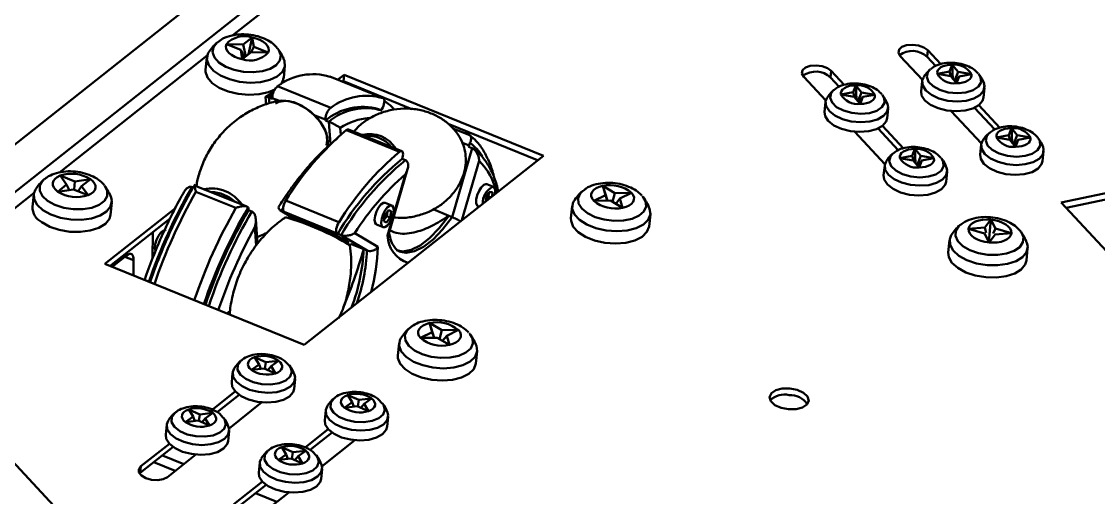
# Model space of a CAD drawing. Header units: millimetres. Extents: x 263 to 2983, y 441 to 2500.
# Drawn here: x 2049.2 to 2186.4, y 1843.3 to 1904 of the extents above; entities that cross this region are included whole.
import ezdxf

# ---------------------------------------------------------------- set-up
doc = ezdxf.new("R2010")
doc.units = ezdxf.units.MM
doc.header["$LTSCALE"] = 0.5
doc.layers.add('BOL', color=7, linetype='Continuous', lineweight=50)

msp = doc.modelspace()

# ---------------------------------------------------------------- linework, layer by layer
at = {"layer": 'BOL'}
for p, q in [((2078.39, 1912.11), (2031.1, 1874.69)), ((2082.33, 1909.13), (2035.05, 1871.7)), ((2076.13, 1902.22), (2085.16, 1909.36)), ((2077.45, 1901.04), (2078.59, 1901.94)), ((2078.59, 1901.94), (2078.12, 1899.8)), ((2078.59, 1901.94), (2078.78, 1900.77)), ((2077.14, 1900.35), (2075.31, 1901.09)), ((2075.31, 1901.09), (2077.45, 1901.04)), ((2077.45, 1901.04), (2077.77, 1899.52)), ((2078.78, 1900.77), (2078.47, 1900.08)), ((2078.78, 1900.77), (2080.62, 1900.03)), ((2081.87, 1900.51), (2081.81, 1900.57)), ((2054.03, 1884.72), (2072.86, 1899.63)), ((2072.81, 1899.39), (2072.65, 1897.83)), ((2077.33, 1899.18), (2077.14, 1900.35)), ((2077.14, 1900.35), (2077.62, 1899.41)), ((2078.47, 1900.08), (2077.33, 1899.18)), ((2080.62, 1900.03), (2078.47, 1900.08)), ((2163.98, 1896.53), (2161.16, 1899.57)), ((2164.67, 1900.32), (2164.59, 1899.48)), ((2164.59, 1899.48), (2165.68, 1898.3)), ((2164.67, 1900.32), (2166.33, 1898.54)), ((2082.6, 1896.8), (2082.76, 1898.36)), ((2167.45, 1897.59), (2167.79, 1898.47)), ((2167.79, 1898.47), (2167.88, 1896.65)), ((2167.79, 1898.47), (2168.54, 1897.58)), ((2095.27, 1894.2), (2088.5, 1896.95)), ((2089.48, 1896.55), (2090.3, 1897.2)), ((2090.21, 1896.36), (2090.3, 1897.2)), ((2090.3, 1897.2), (2115.69, 1886.88)), ((2151.68, 1893.9), (2148.87, 1896.93)), ((2152.38, 1897.69), (2152.29, 1896.84)), ((2152.29, 1896.84), (2153.39, 1895.67)), ((2152.38, 1897.69), (2154.03, 1895.91)), ((2165.9, 1897.3), (2167.45, 1897.59)), ((2167.59, 1897), (2165.9, 1897.3)), ((2167.45, 1897.59), (2167.62, 1897.02)), ((2168.33, 1896.11), (2167.59, 1897)), ((2168.54, 1897.58), (2168.08, 1896.41)), ((2168.67, 1896.99), (2168.16, 1896.32)), ((2168.67, 1896.99), (2168.33, 1896.11)), ((2168.54, 1897.58), (2170.23, 1897.28)), ((2170.23, 1897.28), (2168.67, 1896.99)), ((2171.19, 1897.25), (2171.14, 1897.31)), ((2081.83, 1895.73), (2088.6, 1892.98)), ((2090.12, 1896.29), (2090.21, 1896.36)), ((2090.21, 1896.36), (2098.94, 1892.81)), ((2091.56, 1895.81), (2091.55, 1895.71)), ((2092.17, 1895.56), (2092.16, 1895.46)), ((2155.16, 1894.96), (2155.5, 1895.84)), ((2155.5, 1895.84), (2155.59, 1894.02)), ((2155.5, 1895.84), (2156.24, 1894.95)), ((2163.94, 1896.35), (2163.82, 1895.1)), ((2171.77, 1894.29), (2171.9, 1895.53)), ((2080.3, 1894.39), (2080.37, 1893.42)), ((2081.29, 1894.97), (2080.32, 1894.4)), ((2081.18, 1894.57), (2080.73, 1894.29)), ((2080.73, 1894.29), (2081.16, 1894.12)), ((2080.73, 1894.29), (2080.79, 1893.54)), ((2081.16, 1894.12), (2081.15, 1894.23)), ((2082.07, 1893.86), (2081.15, 1894.23)), ((2151.65, 1893.72), (2151.52, 1892.47)), ((2153.6, 1894.67), (2155.16, 1894.96)), ((2155.29, 1894.37), (2153.6, 1894.67)), ((2155.16, 1894.96), (2155.32, 1894.39)), ((2156.04, 1893.47), (2155.29, 1894.37)), ((2156.24, 1894.95), (2155.78, 1893.78)), ((2156.38, 1894.36), (2155.86, 1893.68)), ((2156.38, 1894.36), (2156.04, 1893.47)), ((2156.24, 1894.95), (2157.93, 1894.64)), ((2157.93, 1894.64), (2156.38, 1894.36)), ((2158.89, 1894.61), (2158.84, 1894.68)), ((2095.12, 1892.64), (2094.7, 1892.81)), ((2095.11, 1892.79), (2095.04, 1892.67)), ((2159.48, 1891.65), (2159.61, 1892.9)), ((2171.5, 1888.44), (2167.67, 1892.57)), ((2170.63, 1892.98), (2173.21, 1890.2)), ((2171.18, 1893.32), (2173.85, 1890.44)), ((2087.92, 1891.48), (2086.59, 1892.02)), ((2087.93, 1891.37), (2087.92, 1891.48)), ((2088.35, 1891.19), (2087.93, 1891.37)), ((2088.56, 1888.33), (2088.35, 1891.19)), ((2103.55, 1890.93), (2114.96, 1886.3)), ((2089.8, 1890.43), (2089.87, 1889.54)), ((2097.36, 1887.39), (2090.59, 1890.14)), ((2097.65, 1887.47), (2090.88, 1890.23)), ((2106.3, 1889.49), (2104.16, 1890.36)), ((2105.53, 1889.8), (2106.57, 1889.71)), ((2159.21, 1885.81), (2155.37, 1889.93)), ((2158.33, 1890.35), (2160.91, 1887.57)), ((2158.89, 1890.69), (2161.56, 1887.81)), ((2174.98, 1889.49), (2175.32, 1890.38)), ((2175.32, 1890.38), (2175.41, 1888.55)), ((2175.32, 1890.38), (2176.06, 1889.49)), ((2106.22, 1888.17), (2105.37, 1888.52)), ((2106.22, 1888.17), (2106.17, 1888.02)), ((2171.47, 1888.26), (2171.34, 1887.01)), ((2173.42, 1889.21), (2174.98, 1889.49)), ((2175.11, 1888.9), (2173.42, 1889.21)), ((2174.98, 1889.49), (2175.14, 1888.92)), ((2175.86, 1888.01), (2175.11, 1888.9)), ((2176.06, 1889.49), (2175.6, 1888.32)), ((2176.2, 1888.9), (2175.68, 1888.22)), ((2176.2, 1888.9), (2175.86, 1888.01)), ((2176.06, 1889.49), (2177.75, 1889.18)), ((2177.75, 1889.18), (2176.2, 1888.9)), ((2178.71, 1889.15), (2178.66, 1889.22)), ((2115.69, 1886.88), (2085.22, 1862.76)), ((2104.05, 1879.06), (2106.6, 1887.85)), ((2106.6, 1887.85), (2106.17, 1888.02)), ((2161.13, 1886.58), (2162.68, 1886.86)), ((2162.68, 1886.86), (2163.02, 1887.74)), ((2162.68, 1886.86), (2162.85, 1886.29)), ((2163.02, 1887.74), (2163.11, 1885.92)), ((2163.02, 1887.74), (2163.77, 1886.85)), ((2163.77, 1886.85), (2163.31, 1885.69)), ((2163.77, 1886.85), (2165.46, 1886.55)), ((2179.3, 1886.19), (2179.43, 1887.44)), ((2097.69, 1886.48), (2097.73, 1886.63)), ((2098.11, 1886.31), (2097.69, 1886.48)), ((2107.51, 1886.23), (2105.32, 1878.67)), ((2159.18, 1885.62), (2159.05, 1884.38)), ((2162.82, 1886.27), (2161.13, 1886.58)), ((2163.56, 1885.38), (2162.82, 1886.27)), ((2163.9, 1886.26), (2163.39, 1885.59)), ((2163.9, 1886.26), (2163.56, 1885.38)), ((2165.46, 1886.55), (2163.9, 1886.26)), ((2166.42, 1886.52), (2166.37, 1886.58)), ((2181.67, 1880.9), (2208.02, 1886.54)), ((2054.93, 1883.2), (2054.12, 1884.34)), ((2054.12, 1884.34), (2055.97, 1883.6)), ((2095.85, 1876.73), (2098.11, 1884.52)), ((2096.01, 1876.95), (2098.39, 1885.16)), ((2167.01, 1883.56), (2167.13, 1884.81)), ((2052.12, 1883.88), (2052.06, 1883.84)), ((2053.82, 1882.29), (2054.93, 1883.2)), ((2054.93, 1883.2), (2055.28, 1882.51)), ((2055.97, 1883.6), (2055.9, 1882.55)), ((2055.97, 1883.6), (2057.97, 1883.89)), ((2056.86, 1882.98), (2056.42, 1882.34)), ((2057.97, 1883.89), (2056.86, 1882.98)), ((2056.86, 1882.98), (2057.67, 1881.85)), ((2077.91, 1880.39), (2071.24, 1883.1)), ((2109.33, 1882.9), (2108.48, 1883.24)), ((2123.6, 1881.85), (2123.25, 1883.02)), ((2123.25, 1883.02), (2123.85, 1881.15)), ((2123.25, 1883.02), (2124.8, 1882.1)), ((2037.88, 1871.93), (2050.79, 1882.16)), ((2050.75, 1881.92), (2050.59, 1880.36)), ((2055.82, 1882.58), (2053.82, 1882.29)), ((2057.67, 1881.85), (2055.82, 1882.58)), ((2076.5, 1880.22), (2071.42, 1882.28)), ((2073.83, 1882.05), (2073.82, 1882.2)), ((2075.6, 1881.63), (2075.41, 1881.41)), ((2108.38, 1881.5), (2108.35, 1881.07)), ((2108.37, 1881.08), (2108.72, 1881.69)), ((2108.8, 1882.22), (2108.38, 1881.5)), ((2108.72, 1881.69), (2108.75, 1882.13)), ((2108.72, 1881.69), (2108.99, 1881.58)), ((2109.19, 1882.23), (2108.8, 1882.22)), ((2109.16, 1881.71), (2109.19, 1882.23)), ((2120.73, 1882.42), (2120.68, 1882.37)), ((2122.1, 1881.13), (2123.6, 1881.85)), ((2123.6, 1881.85), (2123.83, 1881.15)), ((2124.8, 1882.1), (2124.51, 1880.99)), ((2124.8, 1882.1), (2126.93, 1882.13)), ((2125.44, 1881.41), (2124.91, 1880.76)), ((2126.93, 1882.13), (2125.44, 1881.41)), ((2125.44, 1881.41), (2125.78, 1880.24)), ((2128.42, 1881.58), (2128.3, 1881.73)), ((2182.31, 1880.22), (2192.32, 1882.36)), ((2059.82, 1873.08), (2068.8, 1880.18)), ((2060.54, 1879.34), (2060.7, 1880.9)), ((2078.12, 1880.06), (2078.12, 1879.95)), ((2078.55, 1879.77), (2078.12, 1879.95)), ((2082.19, 1879.91), (2083.54, 1879.1)), ((2082.53, 1880.24), (2082.29, 1879.86)), ((2082.88, 1881.16), (2089.65, 1878.41)), ((2095.96, 1879.94), (2095.5, 1879.31)), ((2096.39, 1880.55), (2095.55, 1880.89)), ((2095.95, 1879.92), (2096.28, 1879.79)), ((2096.28, 1879.79), (2095.96, 1879.94)), ((2103.63, 1879.23), (2101.63, 1880.05)), ((2107.35, 1880.46), (2107.51, 1880.4)), ((2119.37, 1880.46), (2119.21, 1878.9)), ((2124.23, 1881.16), (2122.1, 1881.13)), ((2125.78, 1880.24), (2124.23, 1881.16)), ((2208.95, 1851.56), (2181.67, 1880.9)), ((2060.47, 1872.82), (2068.13, 1878.88)), ((2079.27, 1875.63), (2079.05, 1878.78)), ((2082.29, 1879.86), (2082.71, 1879.68)), ((2082.29, 1879.86), (2083.58, 1879.09)), ((2089.43, 1876.96), (2082.66, 1879.72)), ((2082.66, 1879.72), (2082.71, 1879.68)), ((2083.08, 1879.2), (2083.07, 1879.2)), ((2095.5, 1879.31), (2095.37, 1878.53)), ((2095.4, 1878.73), (2095.73, 1879.17)), ((2095.69, 1878.37), (2096.15, 1879)), ((2095.73, 1879.17), (2095.83, 1879.76)), ((2095.73, 1879.17), (2096.15, 1879)), ((2096.15, 1879), (2096.28, 1879.79)), ((2104.05, 1879.06), (2103.63, 1879.23)), ((2129.16, 1877.87), (2129.32, 1879.44)), ((2171.94, 1877.71), (2172.7, 1878.73)), ((2172.7, 1878.73), (2172.45, 1875.89)), ((2172.7, 1878.73), (2173.3, 1877.58)), ((2079.11, 1875.43), (2078.94, 1877.78)), ((2086.21, 1878.1), (2086.2, 1878.08)), ((2088.03, 1877.28), (2088.04, 1877.3)), ((2094.4, 1878.12), (2094.42, 1878.11)), ((2094.42, 1878.11), (2095.26, 1877.77)), ((2095.37, 1878.53), (2095.69, 1878.37)), ((2168.83, 1878.08), (2168.76, 1878.02)), ((2169.87, 1877.54), (2171.94, 1877.71)), ((2171.88, 1876.98), (2169.87, 1877.54)), ((2171.94, 1877.71), (2172.1, 1877.05)), ((2173.3, 1877.58), (2173.02, 1876.97)), ((2173.3, 1877.58), (2175.32, 1877.02)), ((2065.94, 1877.15), (2065.87, 1873.74)), ((2089.43, 1876.96), (2089.49, 1876.93)), ((2089.91, 1876.76), (2089.49, 1876.93)), ((2093.22, 1874.79), (2089.91, 1876.76)), ((2091.67, 1877.02), (2094.6, 1875.28)), ((2167.45, 1876.11), (2167.29, 1874.55)), ((2172.48, 1875.82), (2171.88, 1876.98)), ((2173.25, 1876.85), (2172.48, 1875.82)), ((2175.32, 1877.02), (2173.25, 1876.85)), ((2092.8, 1874.96), (2091.11, 1875.65)), ((2093.22, 1874.79), (2092.8, 1874.96)), ((2097.38, 1874.66), (2097.51, 1874.62)), ((2177.23, 1873.52), (2177.39, 1875.08)), ((2085.22, 1862.76), (2059.82, 1873.08)), ((2062.59, 1874.18), (2060.73, 1872.71)), ((2062.37, 1874), (2063.48, 1873.55)), ((2063.45, 1871.61), (2063.48, 1873.55)), ((2075.79, 1867.09), (2075.35, 1866.77)), ((2098.67, 1864.95), (2098.62, 1864.91)), ((2101.53, 1864.39), (2101.18, 1865.56)), ((2101.18, 1865.56), (2101.78, 1863.69)), ((2101.18, 1865.56), (2102.74, 1864.64)), ((2100.03, 1863.66), (2101.53, 1864.39)), ((2102.16, 1863.69), (2100.03, 1863.66)), ((2101.53, 1864.39), (2101.76, 1863.69)), ((2103.72, 1862.77), (2102.16, 1863.69)), ((2102.74, 1864.64), (2102.45, 1863.52)), ((2102.74, 1864.64), (2104.87, 1864.67)), ((2103.37, 1863.94), (2102.85, 1863.29)), ((2104.87, 1864.67), (2103.37, 1863.94)), ((2103.37, 1863.94), (2103.72, 1862.77)), ((2106.36, 1864.11), (2106.23, 1864.26)), ((2097.31, 1862.99), (2097.14, 1861.43)), ((2079.46, 1860.28), (2078.9, 1861.2)), ((2078.9, 1861.2), (2080.33, 1860.57)), ((2080.33, 1860.57), (2081.96, 1860.75)), ((2081.96, 1860.75), (2080.99, 1860.06)), ((2107.09, 1860.41), (2107.25, 1861.97)), ((2079.48, 1814.13), (2037.14, 1859.66)), ((2078.48, 1859.59), (2079.46, 1860.28)), ((2080.12, 1859.77), (2078.48, 1859.59)), ((2079.46, 1860.28), (2079.67, 1859.72)), ((2081.54, 1859.14), (2080.12, 1859.77)), ((2080.33, 1860.57), (2080.18, 1859.74)), ((2080.99, 1860.06), (2080.6, 1859.56)), ((2080.99, 1860.06), (2081.54, 1859.14)), ((2083.32, 1860.13), (2082.81, 1860.66)), ((2076.1, 1859.23), (2075.98, 1857.99)), ((2083.93, 1857.17), (2084.06, 1858.42)), ((2073.51, 1854.5), (2076.44, 1856.82)), ((2074.11, 1854.2), (2076.91, 1856.42)), ((2079.83, 1855.45), (2075.64, 1852.13)), ((2090.33, 1854.77), (2091.31, 1855.47)), ((2091.31, 1855.47), (2090.76, 1856.38)), ((2090.76, 1856.38), (2092.18, 1855.76)), ((2091.31, 1855.47), (2091.52, 1854.9)), ((2092.18, 1855.76), (2092.03, 1854.92)), ((2092.18, 1855.76), (2093.81, 1855.93)), ((2092.84, 1855.24), (2092.45, 1854.74)), ((2093.81, 1855.93), (2092.84, 1855.24)), ((2092.84, 1855.24), (2093.39, 1854.32)), ((2095.17, 1855.32), (2094.66, 1855.85)), ((2071.05, 1853.63), (2070.5, 1854.55)), ((2070.5, 1854.55), (2071.92, 1853.92)), ((2071.92, 1853.92), (2071.77, 1853.09)), ((2071.92, 1853.92), (2073.56, 1854.1)), ((2073.56, 1854.1), (2072.58, 1853.41)), ((2074.91, 1853.48), (2074.41, 1854.01)), ((2087.96, 1854.42), (2087.83, 1853.17)), ((2091.97, 1854.95), (2090.33, 1854.77)), ((2093.39, 1854.32), (2091.97, 1854.95)), ((2067.7, 1852.58), (2067.57, 1851.33)), ((2070.08, 1852.94), (2071.05, 1853.63)), ((2071.71, 1853.12), (2070.08, 1852.94)), ((2071.05, 1853.63), (2071.26, 1853.07)), ((2073.13, 1852.49), (2071.71, 1853.12)), ((2072.58, 1853.41), (2072.19, 1852.9)), ((2072.58, 1853.41), (2073.13, 1852.49)), ((2095.79, 1852.35), (2095.91, 1853.6)), ((2075.53, 1850.51), (2075.66, 1851.76)), ((2085.36, 1849.68), (2088.29, 1852.01)), ((2085.96, 1849.39), (2088.76, 1851.6)), ((2064.32, 1846.46), (2068.5, 1849.77)), ((2064.41, 1847.3), (2068.04, 1850.17)), ((2082.9, 1848.81), (2082.35, 1849.73)), ((2082.35, 1849.73), (2083.77, 1849.1)), ((2091.68, 1850.63), (2087.49, 1847.31)), ((2067.14, 1848.69), (2069.88, 1847.58)), ((2071.42, 1848.79), (2067.79, 1845.92)), ((2081.93, 1848.12), (2082.9, 1848.81)), ((2082.9, 1848.81), (2083.11, 1848.25)), ((2083.77, 1849.1), (2083.62, 1848.27)), ((2083.77, 1849.1), (2085.41, 1849.28)), ((2084.43, 1848.59), (2084.04, 1848.09)), ((2085.41, 1849.28), (2084.43, 1848.59)), ((2084.43, 1848.59), (2084.99, 1847.67)), ((2086.76, 1848.66), (2086.26, 1849.19)), ((2064.41, 1847.3), (2064.32, 1846.46)), ((2066.05, 1847.82), (2068.79, 1846.71)), ((2079.55, 1847.76), (2079.42, 1846.51)), ((2083.56, 1848.3), (2081.93, 1848.12)), ((2084.99, 1847.67), (2083.56, 1848.3)), ((2064.23, 1846.38), (2064.32, 1846.46)), ((2087.38, 1845.7), (2087.51, 1846.94)), ((2076.17, 1841.64), (2080.35, 1844.95)), ((2076.26, 1842.48), (2079.89, 1845.35)), ((2078.99, 1843.87), (2081.73, 1842.76)), ((2083.27, 1843.98), (2079.65, 1841.1))]:
    msp.add_line(p, q, dxfattribs=at)
at = {"layer": 'BOL', "flags": 128}
for points in [[(2080.62, 1900.03), (2080.69, 1900.3), (2080.66, 1900.59), (2080.52, 1900.88), (2080.28, 1901.16), (2079.96, 1901.41), (2079.56, 1901.63), (2079.1, 1901.81), (2078.59, 1901.94)], [(2073.66, 1900.71), (2073.55, 1900.05), (2073.79, 1899.38), (2074.36, 1898.75), (2075.22, 1898.21), (2076.29, 1897.8), (2077.5, 1897.56), (2078.73, 1897.51), (2079.9, 1897.64), (2080.9, 1897.95), (2081.66, 1898.42), (2082.12, 1899.01), (2082.23, 1899.66), (2081.99, 1900.33), (2081.87, 1900.51)], [(2074.12, 1901.3), (2074.11, 1901.29), (2073.66, 1900.71)], [(2075.31, 1901.09), (2075.23, 1900.81), (2075.27, 1900.52), (2075.4, 1900.24), (2075.64, 1899.96), (2075.96, 1899.71), (2076.36, 1899.49), (2076.82, 1899.31), (2077.33, 1899.18)], [(2161.16, 1899.57), (2160.93, 1899.98), (2161.01, 1900.39), (2161.38, 1900.73), (2161.98, 1900.95), (2162.72, 1901.02), (2163.49, 1900.92), (2164.18, 1900.68), (2164.67, 1900.32)], [(2073.04, 1900.03), (2072.94, 1899.85), (2072.81, 1899.13), (2073.05, 1898.4), (2073.64, 1897.7), (2074.54, 1897.09), (2075.68, 1896.61), (2076.97, 1896.3), (2078.33, 1896.18), (2079.64, 1896.26), (2080.82, 1896.53), (2081.77, 1896.98), (2082.43, 1897.57), (2082.75, 1898.25), (2082.69, 1898.98), (2082.67, 1899.04)], [(2072.65, 1897.83), (2072.65, 1897.57), (2072.89, 1896.84), (2073.48, 1896.14), (2074.38, 1895.53), (2075.52, 1895.05), (2076.81, 1894.74), (2078.17, 1894.62), (2079.48, 1894.7), (2080.66, 1894.97), (2081.47, 1895.33)], [(2148.87, 1896.93), (2148.64, 1897.35), (2148.71, 1897.76), (2149.08, 1898.1), (2149.68, 1898.32), (2150.43, 1898.39), (2151.2, 1898.29), (2151.88, 1898.04), (2152.38, 1897.69)], [(2164.99, 1897.88), (2164.67, 1897.51), (2164.53, 1896.91), (2164.76, 1896.29), (2165.35, 1895.72), (2166.22, 1895.26), (2167.29, 1894.95), (2168.44, 1894.84)], [(2167.79, 1898.47), (2167.37, 1898.45), (2166.98, 1898.39), (2166.63, 1898.28), (2166.34, 1898.14), (2166.11, 1897.96), (2165.96, 1897.76), (2165.88, 1897.53), (2165.9, 1897.3)], [(2164.12, 1896.86), (2163.96, 1896.45), (2164.02, 1895.81), (2164.42, 1895.18), (2165.14, 1894.62), (2166.1, 1894.17), (2167.23, 1893.89), (2168.42, 1893.78)], [(2168.33, 1896.11), (2168.75, 1896.13), (2169.14, 1896.19), (2169.49, 1896.3), (2169.79, 1896.44), (2170.01, 1896.62), (2170.17, 1896.82), (2170.24, 1897.05), (2170.23, 1897.28)], [(2168.44, 1894.84), (2169.53, 1894.94), (2170.46, 1895.23), (2171.13, 1895.68), (2171.46, 1896.25), (2171.41, 1896.86), (2171.19, 1897.25)], [(2152.7, 1895.25), (2152.38, 1894.87), (2152.23, 1894.27), (2152.47, 1893.66), (2153.06, 1893.08), (2153.93, 1892.62), (2155, 1892.32), (2156.14, 1892.21)], [(2155.5, 1895.84), (2155.08, 1895.82), (2154.69, 1895.76), (2154.34, 1895.65), (2154.04, 1895.5), (2153.82, 1895.33), (2153.66, 1895.12), (2153.59, 1894.9), (2153.6, 1894.67)], [(2163.82, 1895.1), (2163.89, 1894.56), (2164.29, 1893.93), (2165.01, 1893.37), (2165.98, 1892.93), (2167.1, 1892.64), (2168.29, 1892.54)], [(2168.42, 1893.78), (2169.56, 1893.87), (2170.56, 1894.15), (2171.32, 1894.58), (2171.78, 1895.13), (2171.9, 1895.76), (2171.83, 1896.07)], [(2081.56, 1893.52), (2082, 1893.75), (2082.86, 1893.88), (2083.88, 1893.71), (2084.95, 1893.25), (2085.99, 1892.56), (2086.9, 1891.68), (2087.6, 1890.71), (2088.04, 1889.72), (2088.16, 1888.8), (2088.05, 1888.22)], [(2082.08, 1893.88), (2082.32, 1893.91), (2083.3, 1893.84), (2084.37, 1893.49), (2085.45, 1892.89), (2086.45, 1892.08), (2087.28, 1891.14), (2087.88, 1890.13), (2088.2, 1889.15), (2088.24, 1888.59)], [(2095.11, 1892.79), (2095.22, 1893), (2095.31, 1893.22), (2095.38, 1893.45), (2095.42, 1893.67), (2095.43, 1893.86), (2095.4, 1894.02), (2095.35, 1894.13), (2095.27, 1894.2)], [(2151.83, 1894.23), (2151.66, 1893.82), (2151.72, 1893.17), (2152.13, 1892.55), (2152.84, 1891.98), (2153.81, 1891.54), (2154.93, 1891.25), (2156.12, 1891.15)], [(2156.04, 1893.47), (2156.46, 1893.49), (2156.85, 1893.56), (2157.2, 1893.67), (2157.49, 1893.81), (2157.72, 1893.99), (2157.87, 1894.19), (2157.94, 1894.41), (2157.93, 1894.64)], [(2156.14, 1892.21), (2157.24, 1892.31), (2158.17, 1892.6), (2158.83, 1893.05), (2159.16, 1893.61), (2159.11, 1894.23), (2158.89, 1894.61)], [(2168.29, 1892.54), (2169.43, 1892.62), (2170.43, 1892.9), (2171.19, 1893.33), (2171.66, 1893.88), (2171.77, 1894.29)], [(2151.52, 1892.47), (2151.59, 1891.93), (2152, 1891.3), (2152.72, 1890.74), (2153.68, 1890.29), (2154.81, 1890.01), (2155.99, 1889.9)], [(2156.12, 1891.15), (2157.27, 1891.24), (2158.26, 1891.51), (2159.03, 1891.94), (2159.49, 1892.5), (2159.61, 1893.12), (2159.54, 1893.44)], [(2155.99, 1889.9), (2157.14, 1889.99), (2158.14, 1890.26), (2158.9, 1890.7), (2159.36, 1891.25), (2159.48, 1891.65)], [(2172.52, 1889.79), (2172.2, 1889.41), (2172.06, 1888.81), (2172.29, 1888.19), (2172.88, 1887.62), (2173.75, 1887.16), (2174.82, 1886.86), (2175.96, 1886.75)], [(2175.32, 1890.38), (2174.9, 1890.36), (2174.51, 1890.29), (2174.16, 1890.19), (2173.86, 1890.04), (2173.64, 1889.86), (2173.48, 1889.66), (2173.41, 1889.44), (2173.42, 1889.21)], [(2171.65, 1888.77), (2171.48, 1888.35), (2171.54, 1887.71), (2171.95, 1887.08), (2172.67, 1886.52), (2173.63, 1886.08), (2174.76, 1885.79), (2175.94, 1885.69)], [(2175.86, 1888.01), (2176.28, 1888.03), (2176.67, 1888.1), (2177.02, 1888.2), (2177.31, 1888.35), (2177.54, 1888.53), (2177.69, 1888.73), (2177.77, 1888.95), (2177.75, 1889.18)], [(2175.96, 1886.75), (2177.06, 1886.84), (2177.99, 1887.13), (2178.66, 1887.58), (2178.98, 1888.15), (2178.93, 1888.77), (2178.71, 1889.15)], [(2097.73, 1886.63), (2097.78, 1886.85), (2097.81, 1887.06), (2097.8, 1887.23), (2097.76, 1887.37), (2097.69, 1887.45), (2097.59, 1887.49), (2097.48, 1887.46), (2097.36, 1887.39)], [(2160.22, 1887.16), (2159.9, 1886.78), (2159.76, 1886.18), (2160, 1885.56), (2160.58, 1884.99), (2161.46, 1884.53), (2162.52, 1884.23), (2163.67, 1884.12)], [(2163.02, 1887.74), (2162.61, 1887.72), (2162.21, 1887.66), (2161.86, 1887.55), (2161.57, 1887.41), (2161.34, 1887.23), (2161.19, 1887.03), (2161.12, 1886.81), (2161.13, 1886.58)], [(2171.34, 1887.01), (2171.42, 1886.46), (2171.82, 1885.83), (2172.54, 1885.27), (2173.5, 1884.83), (2174.63, 1884.54), (2175.82, 1884.44)], [(2175.94, 1885.69), (2177.09, 1885.78), (2178.09, 1886.05), (2178.85, 1886.48), (2179.31, 1887.04), (2179.43, 1887.66), (2179.36, 1887.98)], [(2159.35, 1886.14), (2159.19, 1885.72), (2159.25, 1885.08), (2159.65, 1884.45), (2160.37, 1883.89), (2161.34, 1883.45), (2162.46, 1883.16), (2163.65, 1883.06)], [(2163.56, 1885.38), (2163.98, 1885.4), (2164.37, 1885.46), (2164.72, 1885.57), (2165.02, 1885.72), (2165.25, 1885.89), (2165.4, 1886.1), (2165.47, 1886.32), (2165.46, 1886.55)], [(2163.67, 1884.12), (2164.76, 1884.21), (2165.7, 1884.5), (2166.36, 1884.95), (2166.69, 1885.52), (2166.64, 1886.13), (2166.42, 1886.52)], [(2175.82, 1884.44), (2176.96, 1884.53), (2177.96, 1884.8), (2178.72, 1885.23), (2179.18, 1885.79), (2179.3, 1886.19)], [(2054.12, 1884.34), (2053.75, 1884.16), (2053.47, 1883.94), (2053.27, 1883.68), (2053.18, 1883.41), (2053.19, 1883.12), (2053.3, 1882.83), (2053.51, 1882.55), (2053.82, 1882.29)], [(2159.05, 1884.38), (2159.12, 1883.83), (2159.53, 1883.2), (2160.24, 1882.64), (2161.21, 1882.2), (2162.33, 1881.91), (2163.52, 1881.81)], [(2163.65, 1883.06), (2164.79, 1883.14), (2165.79, 1883.42), (2166.55, 1883.85), (2167.02, 1884.4), (2167.13, 1885.03), (2167.06, 1885.34)], [(2052.06, 1883.84), (2051.88, 1883.67), (2051.53, 1883.06), (2051.52, 1882.39), (2051.86, 1881.73), (2052.52, 1881.12)], [(2052.52, 1881.12), (2053.45, 1880.61), (2054.57, 1880.25), (2055.79, 1880.06), (2057.02, 1880.06), (2058.15, 1880.25), (2059.09, 1880.61), (2059.77, 1881.12), (2060.12, 1881.73), (2060.13, 1882.39), (2059.8, 1883.04)], [(2057.67, 1881.85), (2058.04, 1882.03), (2058.33, 1882.25), (2058.52, 1882.5), (2058.62, 1882.78), (2058.61, 1883.07), (2058.49, 1883.35), (2058.28, 1883.63), (2057.97, 1883.89)], [(2108.48, 1883.24), (2108.38, 1883.26), (2108.09, 1883.15), (2107.78, 1882.84), (2107.49, 1882.38), (2107.26, 1881.84), (2107.14, 1881.3), (2107.13, 1880.85), (2107.24, 1880.54), (2107.35, 1880.46)], [(2109.53, 1882), (2109.54, 1882.06), (2109.55, 1882.51), (2109.44, 1882.81), (2109.22, 1882.91)], [(2123.25, 1883.02), (2122.8, 1882.9), (2122.42, 1882.72), (2122.12, 1882.51), (2121.91, 1882.26), (2121.8, 1881.98), (2121.8, 1881.7), (2121.9, 1881.41), (2122.1, 1881.13)], [(2163.52, 1881.81), (2164.66, 1881.9), (2165.66, 1882.17), (2166.43, 1882.6), (2166.89, 1883.15), (2167.01, 1883.56)], [(2050.97, 1882.56), (2050.77, 1882.08), (2050.81, 1881.34), (2051.2, 1880.62), (2051.93, 1879.95)], [(2051.93, 1879.95), (2052.95, 1879.39), (2054.17, 1878.98), (2055.5, 1878.75), (2056.85, 1878.72), (2058.12, 1878.89), (2059.21, 1879.24), (2060.04, 1879.76), (2060.55, 1880.39), (2060.7, 1881.11), (2060.61, 1881.57)], [(2120.68, 1882.37), (2120.4, 1882.08), (2120.11, 1881.45), (2120.18, 1880.78), (2120.59, 1880.13), (2121.32, 1879.54), (2122.3, 1879.06), (2123.45, 1878.73), (2124.68, 1878.58), (2125.9, 1878.62), (2126.99, 1878.85), (2127.88, 1879.25), (2128.49, 1879.78), (2128.78, 1880.41), (2128.71, 1881.07), (2128.42, 1881.58)], [(2125.78, 1880.24), (2126.23, 1880.36), (2126.61, 1880.54), (2126.91, 1880.75), (2127.12, 1881), (2127.23, 1881.28), (2127.24, 1881.56), (2127.14, 1881.85), (2126.93, 1882.13)], [(2082.66, 1879.72), (2082.59, 1879.79), (2082.54, 1879.92), (2082.52, 1880.09), (2082.54, 1880.29), (2082.59, 1880.51), (2082.66, 1880.74), (2082.76, 1880.96), (2082.88, 1881.16)], [(2095.55, 1880.89), (2095.3, 1880.88), (2095, 1880.67), (2094.69, 1880.27), (2094.43, 1879.77), (2094.25, 1879.22), (2094.18, 1878.71), (2094.24, 1878.32), (2094.4, 1878.12)], [(2095.25, 1877.77), (2095.5, 1877.78), (2095.81, 1877.99), (2096.11, 1878.39), (2096.38, 1878.89), (2096.56, 1879.44), (2096.63, 1879.95), (2096.57, 1880.34), (2096.41, 1880.54), (2096.15, 1880.54), (2095.85, 1880.32), (2095.54, 1879.93), (2095.28, 1879.42), (2095.1, 1878.87), (2095.03, 1878.37), (2095.08, 1877.98), (2095.25, 1877.77)], [(2119.59, 1881.1), (2119.46, 1880.84), (2119.38, 1880.12), (2119.66, 1879.38), (2120.29, 1878.69), (2121.22, 1878.09), (2122.38, 1877.63), (2123.69, 1877.34), (2125.05, 1877.25), (2126.35, 1877.35), (2127.51, 1877.65), (2128.43, 1878.12), (2129.05, 1878.72), (2129.32, 1879.41), (2129.23, 1880.11)], [(2051.77, 1878.39), (2052.79, 1877.83), (2054, 1877.42), (2055.34, 1877.19), (2056.69, 1877.16), (2057.96, 1877.33), (2059.05, 1877.68), (2059.88, 1878.2), (2060.39, 1878.83), (2060.54, 1879.34)], [(2096.96, 1874.84), (2097.79, 1874.68), (2098.85, 1874.87), (2100, 1875.44), (2101.2, 1876.39), (2102.43, 1877.66), (2103.63, 1879.23)], [(2097.51, 1874.62), (2098.21, 1874.5), (2099.27, 1874.7), (2100.42, 1875.27), (2101.63, 1876.21), (2102.85, 1877.49), (2104.05, 1879.06)], [(2119.21, 1878.9), (2119.22, 1878.56), (2119.5, 1877.82), (2120.13, 1877.13), (2121.06, 1876.53), (2122.22, 1876.07), (2123.53, 1875.78), (2124.89, 1875.69), (2126.19, 1875.79), (2127.35, 1876.09), (2128.27, 1876.55), (2128.89, 1877.16), (2129.15, 1877.85), (2129.16, 1877.87)], [(2172.7, 1878.73), (2172.17, 1878.76), (2171.65, 1878.72), (2171.17, 1878.63), (2170.74, 1878.49), (2170.39, 1878.3), (2170.12, 1878.08), (2169.94, 1877.82), (2169.87, 1877.54)], [(2175.32, 1877.02), (2175.29, 1877.31), (2175.16, 1877.6), (2174.92, 1877.87), (2174.6, 1878.12), (2174.2, 1878.34), (2173.74, 1878.52), (2173.23, 1878.66), (2172.7, 1878.73)], [(2066.19, 1875.11), (2066.24, 1875.6), (2066.4, 1876.15), (2066.66, 1876.67), (2066.96, 1877.09), (2067.27, 1877.33), (2067.53, 1877.37), (2067.55, 1877.36)], [(2089.65, 1878.41), (2089.53, 1878.21), (2089.43, 1877.99), (2089.36, 1877.76), (2089.31, 1877.54), (2089.3, 1877.34), (2089.31, 1877.17), (2089.36, 1877.04), (2089.43, 1876.96)], [(2168.76, 1878.02), (2168.64, 1877.92), (2168.25, 1877.32), (2168.2, 1876.66), (2168.5, 1875.99), (2169.12, 1875.37), (2170.02, 1874.85), (2171.13, 1874.47), (2172.34, 1874.26)], [(2169.87, 1877.54), (2169.9, 1877.25), (2170.03, 1876.96), (2170.26, 1876.69), (2170.59, 1876.43), (2170.99, 1876.21), (2171.45, 1876.03), (2171.95, 1875.9), (2172.48, 1875.82)], [(2172.34, 1874.26), (2173.58, 1874.24), (2174.72, 1874.4), (2175.69, 1874.75), (2176.4, 1875.24), (2176.8, 1875.84), (2176.85, 1876.5), (2176.55, 1877.16), (2176.5, 1877.23)], [(2167.67, 1876.75), (2167.47, 1876.25), (2167.51, 1875.52), (2167.91, 1874.79), (2168.64, 1874.13), (2169.66, 1873.57), (2170.88, 1873.16), (2172.22, 1872.94)], [(2172.48, 1875.82), (2173.02, 1875.8), (2173.53, 1875.83), (2174.02, 1875.92), (2174.44, 1876.07), (2174.8, 1876.25), (2175.07, 1876.48), (2175.25, 1876.74), (2175.32, 1877.02)], [(2066.27, 1874.73), (2066.26, 1874.75), (2066.19, 1875.11)], [(2167.29, 1874.55), (2167.35, 1873.96), (2167.75, 1873.23), (2168.48, 1872.57), (2169.5, 1872.01), (2170.72, 1871.6), (2172.06, 1871.38)], [(2172.22, 1872.94), (2173.57, 1872.91), (2174.83, 1873.08), (2175.92, 1873.44), (2176.75, 1873.95), (2177.25, 1874.59), (2177.4, 1875.3), (2177.31, 1875.76)], [(2062.59, 1874.18), (2062.78, 1874.3), (2062.95, 1874.37), (2063.11, 1874.37), (2063.24, 1874.31), (2063.35, 1874.2), (2063.43, 1874.03), (2063.47, 1873.81), (2063.48, 1873.55)], [(2172.06, 1871.38), (2173.41, 1871.35), (2174.67, 1871.52), (2175.76, 1871.87), (2176.59, 1872.39), (2177.09, 1873.03), (2177.23, 1873.52)], [(2098.62, 1864.91), (2098.33, 1864.61), (2098.05, 1863.99), (2098.12, 1863.32), (2098.53, 1862.66), (2099.25, 1862.07), (2100.23, 1861.59), (2101.38, 1861.26), (2102.62, 1861.12), (2103.83, 1861.16), (2104.93, 1861.38), (2105.82, 1861.78), (2106.43, 1862.31), (2106.71, 1862.94), (2106.64, 1863.61), (2106.36, 1864.11)], [(2101.18, 1865.56), (2100.74, 1865.43), (2100.36, 1865.26), (2100.06, 1865.04), (2099.85, 1864.79), (2099.74, 1864.52), (2099.73, 1864.23), (2099.83, 1863.94), (2100.03, 1863.66)], [(2097.53, 1863.63), (2097.4, 1863.37), (2097.31, 1862.65), (2097.59, 1861.92), (2098.22, 1861.23), (2099.15, 1860.63), (2100.32, 1860.17), (2101.62, 1859.88), (2102.98, 1859.78), (2104.29, 1859.89), (2105.44, 1860.18), (2106.36, 1860.65), (2106.98, 1861.25), (2107.25, 1861.95), (2107.17, 1862.64)], [(2103.72, 1862.77), (2104.17, 1862.9), (2104.55, 1863.07), (2104.85, 1863.29), (2105.06, 1863.54), (2105.17, 1863.81), (2105.17, 1864.1), (2105.07, 1864.39), (2104.87, 1864.67)], [(2077.15, 1860.77), (2077.13, 1860.74), (2076.74, 1860.19), (2076.73, 1859.58), (2077.08, 1858.97), (2077.77, 1858.43), (2078.72, 1858.02), (2079.83, 1857.78), (2080.97, 1857.73), (2082.03, 1857.9), (2082.88, 1858.24), (2083.44, 1858.74), (2083.64, 1859.33), (2083.47, 1859.95), (2083.35, 1860.13)], [(2078.9, 1861.2), (2078.59, 1861.07), (2078.34, 1860.9), (2078.16, 1860.71), (2078.06, 1860.49), (2078.04, 1860.26), (2078.11, 1860.03), (2078.26, 1859.8), (2078.48, 1859.59)], [(2081.54, 1859.14), (2081.85, 1859.27), (2082.11, 1859.44), (2082.29, 1859.64), (2082.39, 1859.85), (2082.4, 1860.08), (2082.34, 1860.31), (2082.19, 1860.54), (2081.96, 1860.75)], [(2097.14, 1861.43), (2097.15, 1861.09), (2097.43, 1860.36), (2098.06, 1859.67), (2098.99, 1859.07), (2100.16, 1858.61), (2101.46, 1858.32), (2102.82, 1858.22), (2104.13, 1858.33), (2105.28, 1858.62), (2106.2, 1859.09), (2106.82, 1859.69), (2107.09, 1860.39), (2107.09, 1860.41)], [(2076.28, 1859.75), (2076.12, 1859.33), (2076.18, 1858.69), (2076.58, 1858.06), (2077.3, 1857.5), (2078.26, 1857.05), (2079.39, 1856.77), (2080.58, 1856.67), (2081.72, 1856.75), (2082.72, 1857.03), (2083.48, 1857.46), (2083.95, 1858.01), (2084.06, 1858.64), (2083.99, 1858.95)], [(2075.98, 1857.99), (2076.05, 1857.44), (2076.46, 1856.81), (2077.17, 1856.25), (2078.14, 1855.81), (2079.26, 1855.52), (2080.45, 1855.42), (2081.59, 1855.51), (2082.59, 1855.78), (2083.36, 1856.21), (2083.82, 1856.76), (2083.93, 1857.17)], [(2147.09, 1857.22), (2148.04, 1857.03), (2148.83, 1856.67), (2149.34, 1856.19), (2149.5, 1855.66), (2149.28, 1855.17), (2148.71, 1854.79), (2147.89, 1854.57), (2146.93, 1854.56), (2145.98, 1854.74), (2145.19, 1855.11), (2144.68, 1855.59), (2144.52, 1856.11), (2144.74, 1856.6), (2145.31, 1856.99), (2146.13, 1857.2), (2147.09, 1857.22)], [(2089, 1855.95), (2088.98, 1855.93), (2088.59, 1855.38), (2088.58, 1854.76), (2088.93, 1854.15), (2089.63, 1853.61), (2090.58, 1853.2), (2091.68, 1852.96), (2092.82, 1852.92), (2093.88, 1853.08), (2094.73, 1853.43), (2095.29, 1853.92), (2095.49, 1854.51), (2095.32, 1855.13), (2095.2, 1855.31)], [(2090.76, 1856.38), (2090.44, 1856.25), (2090.19, 1856.08), (2090.01, 1855.89), (2089.91, 1855.67), (2089.89, 1855.44), (2089.96, 1855.21), (2090.11, 1854.99), (2090.33, 1854.77)], [(2093.39, 1854.32), (2093.71, 1854.45), (2093.96, 1854.62), (2094.14, 1854.82), (2094.24, 1855.03), (2094.25, 1855.26), (2094.19, 1855.49), (2094.04, 1855.72), (2093.81, 1855.93)], [(2068.75, 1854.11), (2068.72, 1854.09), (2068.34, 1853.54), (2068.32, 1852.93), (2068.68, 1852.32), (2069.37, 1851.78), (2070.32, 1851.36), (2071.42, 1851.12), (2072.57, 1851.08), (2073.62, 1851.24), (2074.47, 1851.59), (2075.03, 1852.09), (2075.24, 1852.68), (2075.06, 1853.3), (2074.94, 1853.48)], [(2070.5, 1854.55), (2070.18, 1854.42), (2069.93, 1854.25), (2069.75, 1854.05), (2069.65, 1853.84), (2069.64, 1853.61), (2069.7, 1853.38), (2069.85, 1853.15), (2070.08, 1852.94)], [(2073.13, 1852.49), (2073.45, 1852.62), (2073.7, 1852.79), (2073.88, 1852.98), (2073.98, 1853.2), (2074, 1853.43), (2073.93, 1853.66), (2073.78, 1853.89), (2073.56, 1854.1)], [(2088.13, 1854.93), (2087.97, 1854.51), (2088.03, 1853.87), (2088.43, 1853.24), (2089.15, 1852.68), (2090.11, 1852.24), (2091.24, 1851.95), (2092.43, 1851.85), (2093.57, 1851.94), (2094.57, 1852.21), (2095.33, 1852.64), (2095.8, 1853.19), (2095.91, 1853.82), (2095.84, 1854.14)], [(2067.88, 1853.09), (2067.71, 1852.68), (2067.77, 1852.03), (2068.18, 1851.41), (2068.89, 1850.84), (2069.86, 1850.4), (2070.98, 1850.12), (2072.17, 1850.01), (2073.32, 1850.1), (2074.31, 1850.37), (2075.08, 1850.81), (2075.54, 1851.36), (2075.66, 1851.98), (2075.59, 1852.3)], [(2087.83, 1853.17), (2087.9, 1852.62), (2088.31, 1851.99), (2089.02, 1851.43), (2089.99, 1850.99), (2091.11, 1850.7), (2092.3, 1850.6), (2093.44, 1850.69), (2094.44, 1850.96), (2095.21, 1851.39), (2095.67, 1851.95), (2095.79, 1852.35)], [(2067.57, 1851.33), (2067.64, 1850.79), (2068.05, 1850.16), (2068.77, 1849.6), (2069.73, 1849.15), (2070.86, 1848.87), (2072.04, 1848.76), (2073.19, 1848.85), (2074.19, 1849.12), (2074.95, 1849.56), (2075.41, 1850.11), (2075.53, 1850.51)], [(2082.35, 1849.73), (2082.04, 1849.6), (2081.78, 1849.43), (2081.6, 1849.24), (2081.5, 1849.02), (2081.49, 1848.79), (2081.55, 1848.56), (2081.7, 1848.33), (2081.93, 1848.12)], [(2080.6, 1849.29), (2080.57, 1849.27), (2080.19, 1848.72), (2080.17, 1848.11), (2080.53, 1847.5), (2081.22, 1846.96), (2082.17, 1846.55), (2083.28, 1846.3), (2084.42, 1846.26), (2085.47, 1846.43), (2086.33, 1846.77), (2086.88, 1847.27), (2087.09, 1847.86), (2086.91, 1848.48), (2086.79, 1848.66)], [(2084.99, 1847.67), (2085.3, 1847.8), (2085.55, 1847.97), (2085.73, 1848.16), (2085.83, 1848.38), (2085.85, 1848.61), (2085.78, 1848.84), (2085.63, 1849.07), (2085.41, 1849.28)], [(2067.79, 1845.92), (2067.26, 1845.66), (2066.56, 1845.54), (2065.78, 1845.58), (2065.05, 1845.78), (2064.48, 1846.11), (2064.16, 1846.51), (2064.14, 1846.93), (2064.41, 1847.3)], [(2079.73, 1848.27), (2079.56, 1847.86), (2079.62, 1847.22), (2080.03, 1846.59), (2080.75, 1846.03), (2081.71, 1845.58), (2082.84, 1845.3), (2084.02, 1845.19), (2085.17, 1845.28), (2086.16, 1845.55), (2086.93, 1845.99), (2087.39, 1846.54), (2087.51, 1847.17), (2087.44, 1847.48)], [(2079.42, 1846.51), (2079.49, 1845.97), (2079.9, 1845.34), (2080.62, 1844.78), (2081.58, 1844.34), (2082.71, 1844.05), (2083.89, 1843.95), (2085.04, 1844.03), (2086.04, 1844.31), (2086.8, 1844.74), (2087.26, 1845.29), (2087.38, 1845.7)]]:
    msp.add_lwpolyline(points, dxfattribs=at)
at = {"layer": 'BOL'}
for centre, radius, start, end in [((2077.59, 1899.02), 3.09, 71.0928, 137.7787), ((2077.62, 1897.22), 5.37, 130.5445, 148.483), ((2077.62, 1897.22), 5.37, 19.7775, 37.7161), ((2078.33, 1902.1), 3.09, 251.0928, 317.7787), ((2162.68, 1897.44), 2.79, 46.8331, 125.6498), ((2167.79, 1894.62), 4.3, 130.5445, 148.483), ((2168.1, 1896.02), 2.47, 30.5191, 97.1745), ((2086.36, 1889.77), 7.49, 73.41, 127.2583), ((2081.01, 1896.99), 1.6, 321.1916, 353.1323), ((2150.38, 1894.81), 2.79, 46.8331, 125.6498), ((2168.02, 1898.56), 2.47, 210.5209, 277.1727), ((2167.79, 1894.62), 4.3, 19.7775, 37.7161), ((2083.07, 1894.27), 1.92, 130.3232, 181.1508), ((2155.49, 1891.98), 4.3, 130.5445, 148.483), ((2155.81, 1893.39), 2.47, 30.5191, 97.1745), ((2093.13, 1887.02), 7.49, 73.4097, 127.2585), ((2155.73, 1895.93), 2.47, 210.5209, 277.1727), ((2155.49, 1891.98), 4.3, 19.7775, 37.7161), ((2089.84, 1891.52), 1.92, 130.3223, 181.1518), ((2092.67, 1885.75), 7.34, 73.9268, 130.1581), ((2093.08, 1885.61), 7.32, 73.4283, 130.2121), ((2094.27, 1883.37), 8.36, 95.3403, 122.2744), ((2115.04, 1861.33), 37.79, 130.3316, 148.3496), ((2090.8, 1889.94), 0.294, 75.248, 137.718), ((2093.54, 1885.67), 3.97, 32.0118, 103.7375), ((2175.31, 1886.52), 4.3, 130.5445, 148.483), ((2175.63, 1887.93), 2.47, 30.5197, 97.1732), ((2093.44, 1885.7), 3.69, 38.9149, 96.8342), ((2108.55, 1887.49), 2.43, 155.4167, 163.7889), ((2102.93, 1883.66), 5.92, 32.089, 54.9097), ((2175.55, 1890.46), 2.47, 210.5215, 277.1715), ((2175.31, 1886.52), 4.3, 19.7775, 37.7161), ((2121.82, 1858.58), 37.79, 130.3319, 148.3495), ((2163.02, 1883.89), 4.3, 130.5445, 148.483), ((2163.33, 1885.29), 2.47, 30.5197, 97.1732), ((2120.23, 1858.83), 35.67, 129.1769, 149.5048), ((2120.65, 1858.66), 35.67, 129.1764, 149.5054), ((2101.65, 1880.4), 8.26, 12.2616, 44.8646), ((2163.26, 1887.83), 2.47, 210.5215, 277.1715), ((2163.02, 1883.89), 4.3, 19.7775, 37.7161), ((2055.58, 1880.06), 4.52, 57.9858, 108.7868), ((2120.89, 1858.44), 34.63, 131.1404, 147.5413), ((2055.55, 1879.75), 5.37, 130.5445, 148.483), ((2055.55, 1879.75), 5.37, 19.7775, 37.7161), ((2127.94, 1849.6), 66.01, 149.7295, 161.2611), ((2073.34, 1877.89), 4.82, 34.6637, 101.0855), ((2110.32, 1880.83), 2.36, 117.8449, 181.6109), ((2124.21, 1878.9), 4.23, 49.8688, 103.0357), ((2056.21, 1886.12), 4.52, 237.9862, 288.7866), ((2132.25, 1847.85), 69.9, 150.4866, 161.0745), ((2073.29, 1877.77), 4.47, 46.6626, 89.0873), ((2124.17, 1878.29), 5.37, 130.5445, 148.483), ((2124.17, 1878.29), 5.37, 19.7775, 37.7161), ((2052.83, 1880.37), 2.24, 180.2397, 241.8165), ((2137.33, 1845.78), 69.9, 150.4868, 161.0744), ((2136, 1846.32), 67.15, 149.633, 161.2038), ((2134.77, 1846.84), 65.61, 149.6943, 161.2965), ((2077.58, 1880.04), 0.54, 2.3529, 25.2387), ((2124.83, 1884.37), 4.23, 229.8693, 283.0349), ((2135.19, 1846.67), 65.61, 149.6944, 161.2962), ((2072.4, 1843.9), 36.67, 59.4901, 73.442), ((2074.28, 1848.38), 32.06, 58.7491, 73.8981), ((2135.02, 1846.72), 64.11, 151.0216, 161.3634), ((2085.82, 1876.02), 2.12, 63.3066, 79.4742), ((2085.04, 1872.67), 5.52, 57.0211, 71.6741), ((2172.25, 1873.94), 5.37, 130.5445, 148.483), ((2172.25, 1873.94), 5.37, 19.7775, 37.7161), ((2099.51, 1876.74), 3.66, 180.1738, 253.3311), ((2068.41, 1876.13), 24.41, 339.4179, 357.2611), ((2069.26, 1875.9), 23.98, 340.9486, 357.3419), ((2071.39, 1875.77), 23.21, 344.3584, 358.7903), ((2102.11, 1860.82), 5.37, 130.5445, 148.483), ((2102.14, 1861.43), 4.23, 49.8693, 103.0349), ((2102.76, 1866.9), 4.24, 229.8696, 283.0343), ((2102.11, 1860.82), 5.37, 19.7775, 37.7161), ((2079.95, 1857.5), 4.3, 130.5445, 148.483), ((2079.96, 1857.77), 3.59, 56.0759, 107.1178), ((2080.48, 1862.57), 3.59, 236.0766, 287.1158), ((2079.95, 1857.5), 4.3, 19.7775, 37.7161), ((2091.8, 1852.68), 4.3, 130.5445, 148.483), ((2091.81, 1852.96), 3.59, 56.0769, 107.1158), ((2091.8, 1852.68), 4.3, 19.7775, 37.7161), ((2146.42, 1853.82), 2.62, 77.259, 133.8843), ((2147.1, 1853.66), 2.72, 35.1407, 92.0841), ((2071.54, 1850.85), 4.3, 130.5445, 148.483), ((2071.56, 1851.12), 3.59, 56.0766, 107.1161), ((2092.33, 1857.75), 3.59, 236.0766, 287.1158), ((2072.08, 1855.92), 3.59, 236.0762, 287.1174), ((2071.54, 1850.85), 4.3, 19.7775, 37.7161), ((2083.41, 1846.3), 3.59, 56.0766, 107.1161), ((2083.39, 1846.03), 4.3, 130.5445, 148.483), ((2083.39, 1846.03), 4.3, 19.7775, 37.7161), ((2083.93, 1851.1), 3.59, 236.0773, 287.1164)]:
    msp.add_arc(centre, radius, start, end, dxfattribs=at)
for points, knots in [([(2081.77, 1900.59), (2081.66, 1900.72), (2081.35, 1901.11), (2080.62, 1901.59), (2079.61, 1902.04), (2078.44, 1902.31), (2077.2, 1902.39), (2075.98, 1902.23), (2074.93, 1901.89), (2074.38, 1901.48), (2074.15, 1901.31)], [0, 0, 0, 0, 0.066079, 0.187673, 0.321645, 0.460033, 0.598825, 0.740913, 0.890792, 1, 1, 1, 1]), ([(2171.11, 1897.34), (2170.92, 1897.53), (2170.52, 1897.94), (2169.69, 1898.37), (2168.69, 1898.66), (2167.58, 1898.76), (2166.48, 1898.64), (2165.6, 1898.35), (2165.18, 1898.01), (2165.04, 1897.89)], [0, 0, 0, 0, 0.127752, 0.270632, 0.425284, 0.581015, 0.740638, 0.910038, 1, 1, 1, 1]), ([(2158.82, 1894.71), (2158.63, 1894.9), (2158.22, 1895.3), (2157.39, 1895.74), (2156.39, 1896.03), (2155.28, 1896.13), (2154.19, 1896), (2153.31, 1895.72), (2152.89, 1895.37), (2152.74, 1895.25)], [0, 0, 0, 0, 0.127752, 0.270632, 0.425284, 0.581015, 0.740638, 0.910038, 1, 1, 1, 1]), ([(2082.1, 1893.86), (2081.96, 1893.84), (2081.25, 1893.76), (2079.95, 1893.33), (2078.26, 1892.58), (2076.58, 1891.5), (2075.03, 1890.13), (2073.7, 1888.51), (2072.65, 1886.78), (2071.94, 1884.99), (2071.57, 1883.72), (2071.5, 1883.06), (2071.5, 1883)], [0, 0, 0, 0, 0.028013, 0.139721, 0.255226, 0.373043, 0.504863, 0.632761, 0.755983, 0.87426, 0.987254, 1, 1, 1, 1]), ([(2080.32, 1894.39), (2080.31, 1894.4), (2080.3, 1894.43), (2080.4, 1894.41), (2080.54, 1894.37), (2080.67, 1894.32), (2080.73, 1894.29)], [0, 0, 0, 0, 0.285511, 0.599752, 0.799095, 1, 1, 1, 1]), ([(2096.69, 1892.76), (2096.59, 1892.87), (2096.23, 1893.31), (2095.76, 1893.63), (2095.42, 1893.87)], [0, 0, 0, 0, 0.266457, 1, 1, 1, 1]), ([(2096.61, 1879.01), (2097, 1878.98), (2097.96, 1878.9), (2099.49, 1879.15), (2101.08, 1879.68), (2102.5, 1880.47), (2103.69, 1881.46), (2104.62, 1882.59), (2105.3, 1883.79), (2105.7, 1885.02), (2105.85, 1886.22), (2105.75, 1887.39), (2105.42, 1888.52), (2104.83, 1889.63), (2103.97, 1890.65), (2102.86, 1891.55), (2101.55, 1892.25), (2100.02, 1892.74), (2098.35, 1892.94), (2096.61, 1892.81), (2094.97, 1892.37), (2093.49, 1891.65), (2092.33, 1890.84), (2091.77, 1890.2), (2091.55, 1889.95)], [0, 0, 0, 0, 0.037549, 0.092486, 0.145978, 0.197574, 0.246927, 0.293684, 0.337428, 0.377638, 0.413802, 0.446495, 0.479089, 0.515568, 0.559084, 0.603967, 0.651446, 0.700666, 0.756656, 0.812006, 0.866035, 0.918329, 0.968492, 1, 1, 1, 1]), ([(2088.35, 1891.19), (2088.42, 1891.16), (2088.57, 1891.11), (2088.83, 1890.99), (2089.16, 1890.82), (2089.52, 1890.62), (2089.72, 1890.5), (2089.8, 1890.43), (2089.8, 1890.43)], [0, 0, 0, 0, 0.107637, 0.214418, 0.382771, 0.663945, 0.997016, 1, 1, 1, 1]), ([(2178.64, 1889.25), (2178.45, 1889.44), (2178.05, 1889.84), (2177.21, 1890.27), (2176.21, 1890.57), (2175.11, 1890.67), (2174.01, 1890.54), (2173.13, 1890.26), (2172.71, 1889.91), (2172.56, 1889.79)], [0, 0, 0, 0, 0.1277457, 0.270634, 0.4252814, 0.581013, 0.7406374, 0.9100389, 1, 1, 1, 1]), ([(2089.48, 1889.1), (2089.32, 1888.98), (2088.63, 1888.44), (2087.39, 1887.3), (2085.79, 1885.6), (2084.22, 1883.66), (2082.97, 1881.94), (2082.27, 1880.85), (2082.06, 1880.52)], [0, 0, 0, 0, 0.062808, 0.275408, 0.487422, 0.698769, 0.909545, 1, 1, 1, 1]), ([(2088.19, 1887.99), (2088.21, 1888.14), (2088.25, 1888.36), (2088.24, 1888.57), (2088.23, 1888.63)], [0, 0, 0, 0, 0.693387, 1, 1, 1, 1]), ([(2106.3, 1889.47), (2106.33, 1889.46), (2106.42, 1889.42), (2106.49, 1889.25), (2106.49, 1889), (2106.44, 1888.75), (2106.37, 1888.59), (2106.34, 1888.5)], [0, 0, 0, 0, 0.1855271, 0.4801259, 0.6947536, 0.8470118, 1, 1, 1, 1]), ([(2109.42, 1884.03), (2109.4, 1884.1), (2109.27, 1884.83), (2108.83, 1886.02), (2108.1, 1887.54), (2107.27, 1888.69), (2106.62, 1889.21), (2106.35, 1889.43)], [0, 0, 0, 0, 0.028141, 0.292053, 0.555689, 0.816262, 1, 1, 1, 1]), ([(2107.51, 1886.23), (2107.51, 1886.23), (2107.5, 1886.41), (2107.44, 1886.76), (2107.24, 1887.23), (2107.01, 1887.55), (2106.8, 1887.75), (2106.66, 1887.82), (2106.6, 1887.85)], [0, 0, 0, 0, 0.00298, 0.336062, 0.617236, 0.785587, 0.892387, 1, 1, 1, 1]), ([(2109.93, 1882.32), (2109.9, 1882.46), (2109.75, 1883.26), (2109.3, 1884.48), (2108.56, 1885.93), (2107.69, 1887.04), (2107.01, 1887.56), (2106.72, 1887.79)], [0, 0, 0, 0, 0.058156, 0.309503, 0.56035, 0.807597, 1, 1, 1, 1]), ([(2166.34, 1886.61), (2166.15, 1886.8), (2165.75, 1887.21), (2164.92, 1887.64), (2163.92, 1887.93), (2162.81, 1888.04), (2161.71, 1887.91), (2160.83, 1887.63), (2160.41, 1887.28), (2160.27, 1887.16)], [0, 0, 0, 0, 0.1277457, 0.270634, 0.4252814, 0.581013, 0.7406374, 0.9100389, 1, 1, 1, 1]), ([(2098.11, 1884.52), (2098.11, 1884.52), (2098.23, 1884.72), (2098.4, 1885.12), (2098.49, 1885.64), (2098.43, 1885.99), (2098.3, 1886.2), (2098.18, 1886.27), (2098.11, 1886.31)], [0, 0, 0, 0, 0.002979, 0.336054, 0.617234, 0.78557, 0.892372, 1, 1, 1, 1]), ([(2059.77, 1883.06), (2059.74, 1883.1), (2059.54, 1883.41), (2058.98, 1883.85), (2058.08, 1884.37), (2056.98, 1884.74), (2055.76, 1884.91), (2054.52, 1884.88), (2053.39, 1884.61), (2052.59, 1884.27), (2052.25, 1883.96), (2052.16, 1883.88)], [0, 0, 0, 0, 0.021119, 0.136679, 0.264488, 0.402015, 0.540168, 0.679943, 0.824859, 0.956345, 1, 1, 1, 1]), ([(2071.33, 1883.26), (2071.07, 1882.83), (2070.34, 1881.56), (2069.18, 1879.36), (2067.89, 1876.66), (2066.72, 1873.88), (2065.96, 1871.89), (2065.62, 1870.84), (2065.59, 1870.74)], [0, 0, 0, 0, 0.113486, 0.329246, 0.544934, 0.760539, 0.976134, 1, 1, 1, 1]), ([(2069.89, 1882.23), (2070, 1882.39), (2070.17, 1882.65), (2070.47, 1882.86), (2070.72, 1882.92), (2070.86, 1882.89), (2070.93, 1882.87)], [0, 0, 0, 0, 0.421066, 0.675711, 0.837238, 1, 1, 1, 1]), ([(2071.42, 1882.28), (2071.42, 1882.28), (2071.38, 1882.42), (2071.3, 1882.69), (2071.24, 1882.96), (2071.22, 1883.1), (2071.23, 1883.09), (2071.24, 1883.09)], [0, 0, 0, 0, 0.004058, 0.31249, 0.638774, 0.876469, 1, 1, 1, 1]), ([(2128.24, 1881.8), (2128.07, 1881.96), (2127.66, 1882.36), (2126.82, 1882.85), (2125.73, 1883.24), (2124.52, 1883.44), (2123.28, 1883.43), (2122.14, 1883.19), (2121.28, 1882.85), (2120.9, 1882.52), (2120.78, 1882.41)], [0, 0, 0, 0, 0.091407, 0.224349, 0.365591, 0.508211, 0.652122, 0.800859, 0.938133, 1, 1, 1, 1]), ([(2069.9, 1882.22), (2069.8, 1882.05), (2069.23, 1881.07), (2068.25, 1879.18), (2067.01, 1876.54), (2065.89, 1873.83), (2065.19, 1871.98), (2064.89, 1871.04), (2064.88, 1871.02)], [0, 0, 0, 0, 0.049765, 0.286344, 0.52284, 0.75925, 0.995654, 1, 1, 1, 1]), ([(2078.07, 1880.27), (2078.04, 1880.3), (2077.97, 1880.38), (2077.76, 1880.44), (2077.42, 1880.45), (2076.98, 1880.38), (2076.65, 1880.28), (2076.5, 1880.22), (2076.5, 1880.22)], [0, 0, 0, 0, 0.139508, 0.278341, 0.474034, 0.742685, 0.996627, 1, 1, 1, 1]), ([(2082.29, 1879.86), (2082.23, 1879.89), (2082.1, 1879.95), (2081.99, 1880.09), (2081.93, 1880.29), (2082, 1880.43), (2082.05, 1880.52)], [0, 0, 0, 0, 0.1644596, 0.3276668, 0.5849249, 1, 1, 1, 1]), ([(2082.84, 1879.03), (2082.46, 1878.77), (2081.49, 1878.09), (2080.12, 1876.74), (2078.74, 1875.05), (2077.57, 1873.14), (2076.63, 1871.06), (2076.03, 1868.86), (2075.74, 1867.38), (2075.73, 1866.63), (2075.73, 1866.62)], [0, 0, 0, 0, 0.093915, 0.240417, 0.387772, 0.535643, 0.695065, 0.848775, 0.99708, 1, 1, 1, 1]), ([(2078.55, 1879.77), (2078.61, 1879.74), (2078.74, 1879.66), (2078.9, 1879.43), (2079.04, 1879.04), (2079.07, 1878.45), (2079, 1878.01), (2078.94, 1877.78), (2078.94, 1877.78)], [0, 0, 0, 0, 0.107626, 0.214419, 0.382761, 0.663945, 0.997023, 1, 1, 1, 1]), ([(2096.13, 1877.36), (2096.48, 1877.21), (2097.47, 1876.8), (2099.3, 1877.04), (2101.48, 1877.83), (2102.91, 1878.76), (2103.63, 1879.23)], [0, 0, 0, 0, 0.170315, 0.489574, 0.741599, 1, 1, 1, 1]), ([(2105.13, 1878.52), (2105.13, 1878.52), (2105.07, 1878.56), (2104.9, 1878.66), (2104.63, 1878.8), (2104.33, 1878.94), (2104.15, 1879.02), (2104.05, 1879.06)], [0, 0, 0, 0, 0.028539, 0.287036, 0.529373, 0.76456, 1, 1, 1, 1]), ([(2176.47, 1877.24), (2176.31, 1877.42), (2175.95, 1877.85), (2175.16, 1878.37), (2174.13, 1878.8), (2172.94, 1879.05), (2171.7, 1879.1), (2170.49, 1878.92), (2169.52, 1878.59), (2169.04, 1878.21), (2168.88, 1878.08)], [0, 0, 0, 0, 0.09073, 0.213809, 0.348956, 0.487509, 0.62664, 0.769416, 0.920653, 1, 1, 1, 1]), ([(2079.21, 1876.53), (2079.34, 1876.57), (2079.79, 1876.69), (2080.21, 1876.91), (2080.51, 1877.06)], [0, 0, 0, 0, 0.290499, 1, 1, 1, 1]), ([(2091.67, 1877.02), (2091.67, 1877.02), (2091.54, 1876.94), (2091.26, 1876.8), (2090.8, 1876.69), (2090.41, 1876.66), (2090.13, 1876.69), (2089.98, 1876.74), (2089.91, 1876.76)], [0, 0, 0, 0, 0.002973, 0.336061, 0.617237, 0.785577, 0.892384, 1, 1, 1, 1]), ([(2095.85, 1876.73), (2095.85, 1876.73), (2095.91, 1876.77), (2095.98, 1876.84), (2095.99, 1876.92), (2096, 1876.95)], [0, 0, 0, 0, 0.017073, 0.671536, 1, 1, 1, 1]), ([(2097.47, 1874.65), (2097.41, 1874.67), (2097.18, 1874.72), (2096.87, 1874.99), (2096.47, 1875.57), (2096.18, 1876.29), (2096.06, 1876.89), (2096.02, 1877.1)], [0, 0, 0, 0, 0.094423, 0.361551, 0.601595, 0.857767, 1, 1, 1, 1]), ([(2089.6, 1866.14), (2089.81, 1866.57), (2090.33, 1867.7), (2090.85, 1869.61), (2091.18, 1871.78), (2091.24, 1873.75), (2091.09, 1874.97), (2091.02, 1875.49)], [0, 0, 0, 0, 0.150265, 0.386946, 0.615304, 0.836027, 1, 1, 1, 1]), ([(2090.24, 1867.63), (2090.69, 1868.76), (2091.66, 1871.19), (2092.4, 1873.64), (2092.8, 1874.96)], [0, 0, 0, 0, 0.46377, 1, 1, 1, 1]), ([(2094.6, 1875.28), (2094.6, 1875.28), (2094.55, 1875.2), (2094.42, 1875.03), (2094.15, 1874.85), (2093.83, 1874.73), (2093.51, 1874.7), (2093.32, 1874.76), (2093.22, 1874.79)], [0, 0, 0, 0, 0.004775, 0.189234, 0.404955, 0.607221, 0.803519, 1, 1, 1, 1]), ([(2106.17, 1864.33), (2106.01, 1864.5), (2105.6, 1864.9), (2104.76, 1865.39), (2103.67, 1865.78), (2102.46, 1865.97), (2101.22, 1865.97), (2100.07, 1865.73), (2099.22, 1865.39), (2098.83, 1865.05), (2098.72, 1864.95)], [0, 0, 0, 0, 0.091406, 0.224356, 0.365592, 0.508213, 0.652127, 0.80086, 0.938139, 1, 1, 1, 1]), ([(2082.81, 1860.66), (2082.65, 1860.78), (2082.22, 1861.08), (2081.37, 1861.42), (2080.3, 1861.62), (2079.18, 1861.62), (2078.18, 1861.38), (2077.5, 1861.09), (2077.24, 1860.82), (2077.2, 1860.77)], [0, 0, 0, 0, 0.104159, 0.274581, 0.447297, 0.621888, 0.803534, 0.965609, 1, 1, 1, 1]), ([(2094.66, 1855.85), (2094.5, 1855.96), (2094.07, 1856.26), (2093.22, 1856.6), (2092.15, 1856.8), (2091.03, 1856.8), (2090.03, 1856.56), (2089.35, 1856.27), (2089.09, 1856), (2089.05, 1855.95)], [0, 0, 0, 0, 0.104158, 0.274581, 0.447297, 0.621886, 0.803533, 0.965606, 1, 1, 1, 1]), ([(2074.41, 1854.01), (2074.24, 1854.13), (2073.81, 1854.43), (2072.96, 1854.76), (2071.89, 1854.97), (2070.78, 1854.96), (2069.78, 1854.72), (2069.09, 1854.43), (2068.84, 1854.17), (2068.79, 1854.12)], [0, 0, 0, 0, 0.1041579, 0.2745899, 0.4472989, 0.6218836, 0.8035339, 0.9656058, 1, 1, 1, 1]), ([(2086.26, 1849.19), (2086.09, 1849.31), (2085.66, 1849.61), (2084.81, 1849.94), (2083.74, 1850.15), (2082.63, 1850.14), (2081.63, 1849.9), (2080.95, 1849.61), (2080.69, 1849.35), (2080.64, 1849.3)], [0, 0, 0, 0, 0.104166, 0.274591, 0.447299, 0.621884, 0.803534, 0.965606, 1, 1, 1, 1])]:
    msp.add_open_spline(points, degree=3, knots=knots, dxfattribs=at)

doc.saveas('drawing.dxf')
